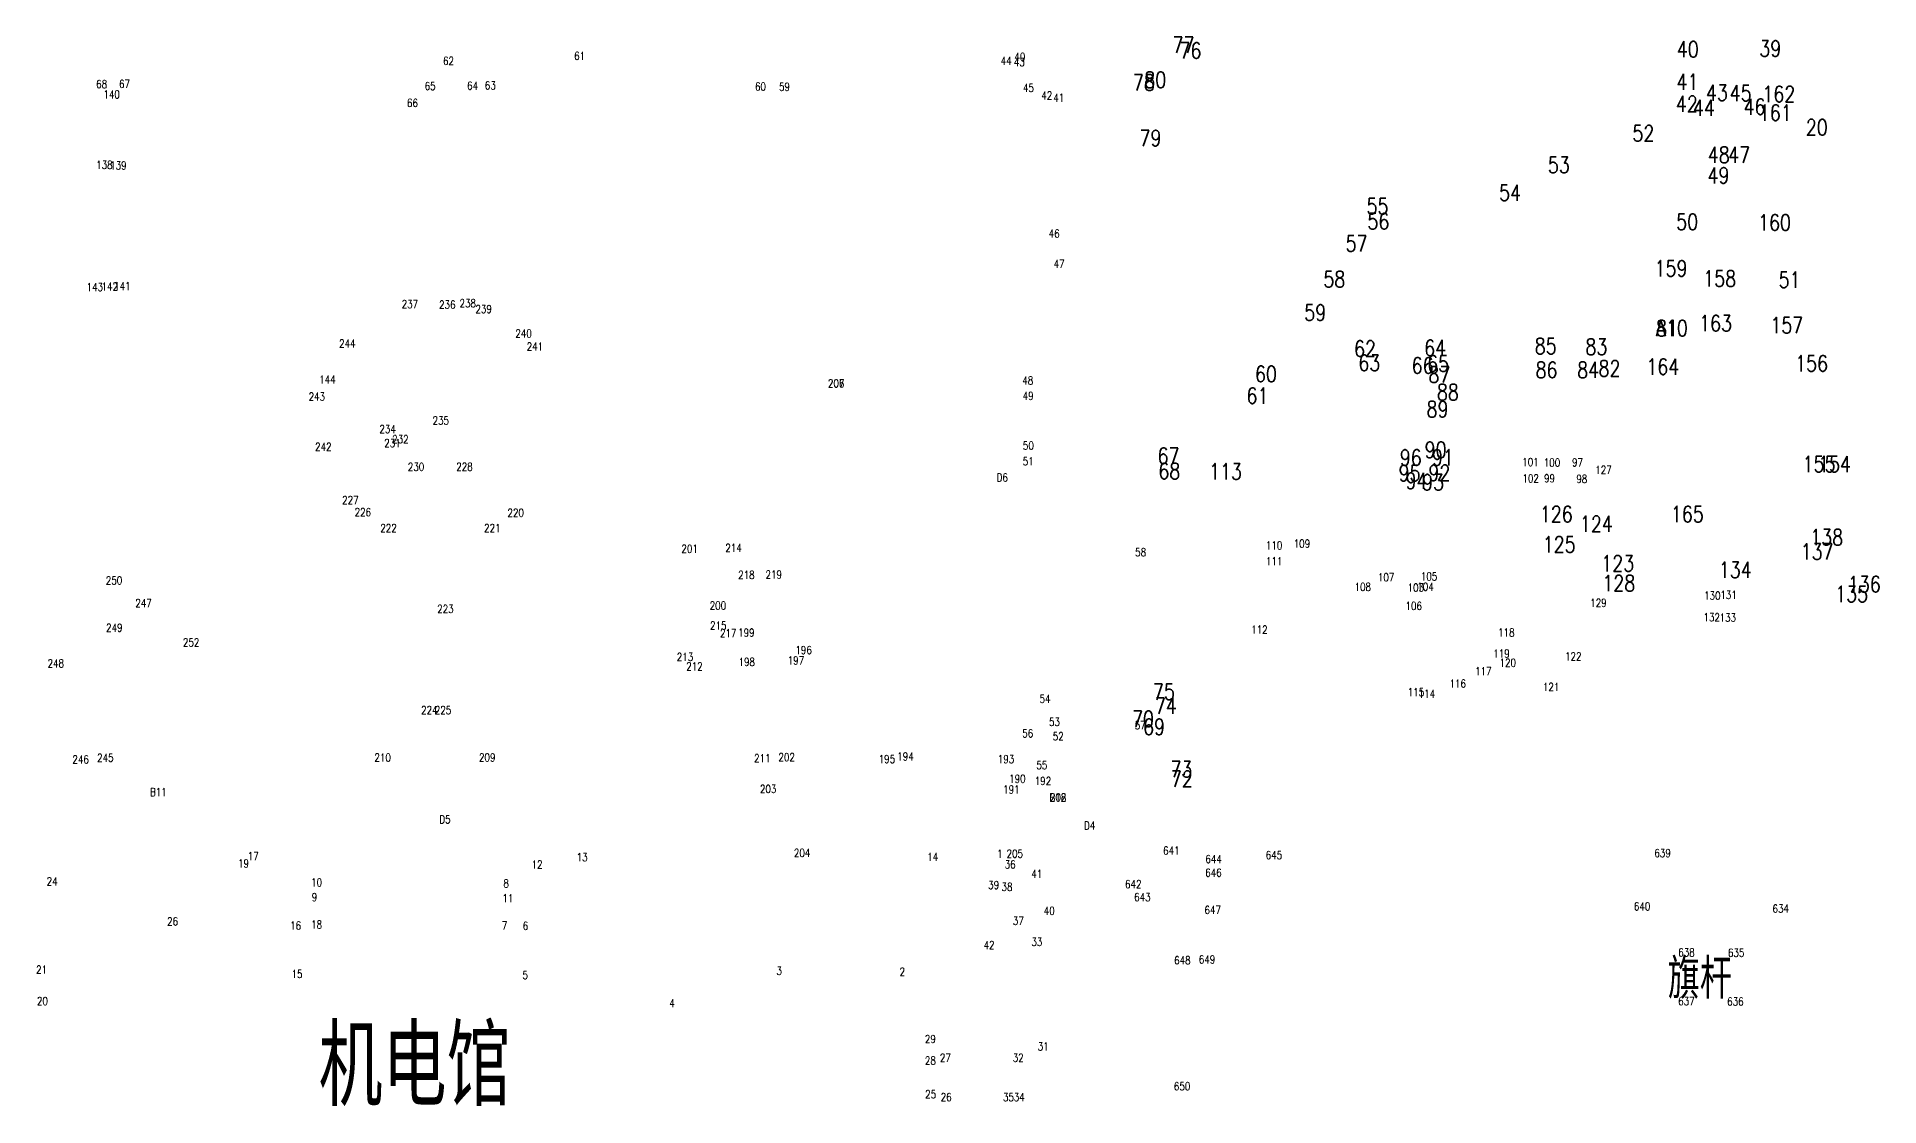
# Model space of a CAD drawing. Extents: x -992 to 2561, y -723 to 1492.
# Drawn here: x 59.3 to 289.5, y -324.2 to -190.5 of the extents above; entities that cross this region are included whole.
import ezdxf
from ezdxf.enums import TextEntityAlignment as Align

# ---------------------------------------------------------------- set-up
doc = ezdxf.new("R2010")
doc.units = 0
doc.header["$LTSCALE"] = 0.5
for name, color, linetype in [('JJ', 2, 'CONTINUOUS'), ('JMD', 6, 'CONTINUOUS'), ('ZDH', 1, 'CONTINUOUS')]:
    doc.layers.add(name, color=color, linetype=linetype)
doc.styles.add('HZ', font='rs.shx', dxfattribs={"width": 0.8, "bigfont": 'hztxt.shx'})

msp = doc.modelspace()

# ---------------------------------------------------------------- texts
at = {"layer": 'JJ', "linetype": 'Continuous', "style": 'HZ', "width": 0.8}
msp.add_text('旗杆', height=5, dxfattribs=at).set_placement((267.11, -308, 3.12), align=Align.MIDDLE)
at = {"layer": 'JMD', "linetype": 'Continuous', "style": 'HZ', "width": 0.8}
msp.add_text('机电馆', height=10, dxfattribs=at).set_placement((106.49, -318.65, -8.92), align=Align.MIDDLE)
at = {"layer": 'ZDH', "linetype": 'Continuous', "style": 'HZ', "width": 0.8}
for s, height, p in [('77', 2, (201.21, -192.51, 2.6)), ('77', 2, (201.21, -192.51, 2.6)), ('77', 2, (201.21, -192.51, 2.6)), ('40', 2, (264.23, -193.06, 2.6)), ('40', 2, (264.23, -193.06, 2.6)), ('40', 2, (264.23, -193.06, 2.6)), ('39', 2, (274.54, -192.98, 2.6)), ('39', 2, (274.54, -192.98, 2.6)), ('39', 2, (274.54, -192.98, 2.6)), ('62', 1, (110.04, -194.02, -1.16)), ('61', 1, (126.43, -193.39, -0.31)), ('44', 1, (179.73, -194.02, -1.01)), ('43', 1, (181.38, -194.17, -0.34)), ('40', 1, (181.45, -193.51, -0.3)), ('76', 2, (202.09, -193.23, 2.6)), ('76', 2, (202.09, -193.23, 2.6)), ('76', 2, (202.09, -193.23, 2.6)), ('78', 2, (196.27, -197.21, 2.6)), ('78', 2, (196.27, -197.21, 2.6)), ('78', 2, (196.27, -197.21, 2.6)), ('80', 2, (197.68, -196.88, 2.6)), ('80', 2, (197.68, -196.88, 2.6)), ('80', 2, (197.68, -196.88, 2.6)), ('41', 2, (264.19, -197.15, 2.6)), ('41', 2, (264.19, -197.15, 2.6)), ('41', 2, (264.19, -197.15, 2.6)), ('68', 1, (66.7, -196.92, -0.19)), ('140', 1, (67.6, -198.2, -0.28)), ('67', 1, (69.55, -196.9, -0.19)), ('65', 1, (107.75, -197.16, -0.32)), ('64', 1, (113.05, -197.12, -0.27)), ('63', 1, (115.27, -197.08, 0.01)), ('60', 1, (149.03, -197.23, -0.26)), ('59', 1, (152.03, -197.25, 0.37)), ('45', 1, (182.52, -197.39, -0.32)), ('42', 1, (184.81, -198.33, -1.63)), ('41', 1, (186.31, -198.63, -0.42)), ('42', 2, (264.11, -199.9, 2.6)), ('42', 2, (264.11, -199.9, 2.6)), ('42', 2, (264.11, -199.9, 2.6)), ('43', 2, (267.87, -198.5, 2.6)), ('43', 2, (267.87, -198.5, 2.6)), ('43', 2, (267.87, -198.5, 2.6)), ('45', 2, (270.83, -198.54, 2.6)), ('45', 2, (270.83, -198.54, 2.6)), ('45', 2, (270.83, -198.54, 2.6)), ('162', 2, (274.92, -198.66, 2.6)), ('162', 2, (274.92, -198.66, 2.6)), ('162', 2, (274.92, -198.66, 2.6)), ('66', 1, (105.54, -199.27, -0.31)), ('44', 2, (266.24, -200.4, 2.6)), ('44', 2, (266.24, -200.4, 2.6)), ('44', 2, (266.24, -200.4, 2.6)), ('46', 2, (272.57, -200.25, 2.6)), ('46', 2, (272.57, -200.25, 2.6)), ('46', 2, (272.57, -200.25, 2.6)), ('161', 2, (274.48, -201, 2.6)), ('161', 2, (274.48, -201, 2.6)), ('161', 2, (274.48, -201, 2.6)), ('79', 2, (197.08, -204.16, 2.6)), ('79', 2, (197.08, -204.16, 2.6)), ('79', 2, (197.08, -204.16, 2.6)), ('52', 2, (258.68, -203.57, 2.6)), ('52', 2, (258.68, -203.57, 2.6)), ('52', 2, (258.68, -203.57, 2.6)), ('20', 2, (280.35, -202.82, 2.6)), ('20', 2, (280.35, -202.82, 2.6)), ('20', 2, (280.35, -202.82, 2.6)), ('48', 2, (268.1, -206.27, 2.6)), ('48', 2, (268.1, -206.27, 2.6)), ('48', 2, (268.1, -206.27, 2.6)), ('47', 2, (270.65, -206.26, 2.6)), ('47', 2, (270.65, -206.26, 2.6)), ('47', 2, (270.65, -206.26, 2.6)), ('138', 1, (66.7, -207.01, -1.5)), ('139', 1, (68.45, -207.09, -1.49)), ('53', 2, (248.12, -207.53, 2.6)), ('53', 2, (248.12, -207.53, 2.6)), ('53', 2, (248.12, -207.53, 2.6)), ('49', 2, (268.06, -208.83, 2.6)), ('49', 2, (268.06, -208.83, 2.6)), ('49', 2, (268.06, -208.83, 2.6)), ('54', 2, (242.02, -211, 2.6)), ('54', 2, (242.02, -211, 2.6)), ('54', 2, (242.02, -211, 2.6)), ('55', 2, (225.46, -212.69, 2.6)), ('55', 2, (225.46, -212.69, 2.6)), ('55', 2, (225.46, -212.69, 2.6)), ('56', 2, (225.57, -214.57, 2.6)), ('56', 2, (225.57, -214.57, 2.6)), ('56', 2, (225.57, -214.57, 2.6)), ('50', 2, (264.15, -214.64, 2.6)), ('50', 2, (264.15, -214.64, 2.6)), ('50', 2, (264.15, -214.64, 2.6)), ('160', 2, (274.38, -214.73, 2.6)), ('160', 2, (274.38, -214.73, 2.6)), ('160', 2, (274.38, -214.73, 2.6)), ('46', 1, (185.74, -215.61, -0.84)), ('57', 2, (222.84, -217.34, 2.6)), ('57', 2, (222.84, -217.34, 2.6)), ('57', 2, (222.84, -217.34, 2.6)), ('47', 1, (186.34, -219.38, -0.58)), ('159', 2, (261.45, -220.46, 2.6)), ('159', 2, (261.45, -220.46, 2.6)), ('159', 2, (261.45, -220.46, 2.6)), ('58', 2, (220.06, -221.81, 2.6)), ('58', 2, (220.06, -221.81, 2.6)), ('58', 2, (220.06, -221.81, 2.6)), ('158', 2, (267.53, -221.74, 2.6)), ('158', 2, (267.53, -221.74, 2.6)), ('158', 2, (267.53, -221.74, 2.6)), ('51', 2, (276.95, -221.88, 2.6)), ('51', 2, (276.95, -221.88, 2.6)), ('51', 2, (276.95, -221.88, 2.6)), ('143', 1, (65.51, -222.29, -1.51)), ('142', 1, (67.38, -222.23, -1.54)), ('141', 1, (68.95, -222.18, -1.52)), ('237', 1, (104.88, -224.42, -0.41)), ('236', 1, (109.55, -224.49, 0.07)), ('238', 1, (112.11, -224.32, -0.42)), ('239', 1, (114.1, -225.04, -0.41)), ('59', 2, (217.67, -225.99, 2.6)), ('59', 2, (217.67, -225.99, 2.6)), ('59', 2, (217.67, -225.99, 2.6)), ('163', 2, (267.01, -227.32, 2.6)), ('163', 2, (267.01, -227.32, 2.6)), ('163', 2, (267.01, -227.32, 2.6)), ('157', 2, (275.92, -227.57, 2.6)), ('157', 2, (275.92, -227.57, 2.6)), ('157', 2, (275.92, -227.57, 2.6)), ('240', 1, (119.08, -228.1, -1.1)), ('A10', 2, (261.63, -227.93, 2.6)), ('A10', 2, (261.63, -227.93, 2.6)), ('A10', 2, (261.63, -227.93, 2.6)), ('81', 2, (261.63, -227.93, 2.6)), ('81', 2, (261.63, -227.93, 2.6)), ('81', 2, (261.63, -227.93, 2.6)), ('244', 1, (97.06, -229.34, -0.43)), ('241', 1, (120.5, -229.74, -0.81)), ('62', 2, (223.89, -230.49, 2.6)), ('62', 2, (223.89, -230.49, 2.6)), ('62', 2, (223.89, -230.49, 2.6)), ('64', 2, (232.66, -230.41, 2.6)), ('64', 2, (232.66, -230.41, 2.6)), ('64', 2, (232.66, -230.41, 2.6)), ('85', 2, (246.47, -230.17, 2.6)), ('85', 2, (246.47, -230.17, 2.6)), ('85', 2, (246.47, -230.17, 2.6)), ('83', 2, (252.81, -230.26, 2.6)), ('83', 2, (252.81, -230.26, 2.6)), ('83', 2, (252.81, -230.26, 2.6)), ('60', 2, (211.51, -233.66, 2.6)), ('60', 2, (211.51, -233.66, 2.6)), ('60', 2, (211.51, -233.66, 2.6)), ('63', 2, (224.43, -232.28, 2.6)), ('63', 2, (224.43, -232.28, 2.6)), ('63', 2, (224.43, -232.28, 2.6)), ('66', 2, (231.09, -232.6, 2.6)), ('66', 2, (231.09, -232.6, 2.6)), ('66', 2, (231.09, -232.6, 2.6)), ('65', 2, (233.03, -232.36, 2.6)), ('65', 2, (233.03, -232.36, 2.6)), ('65', 2, (233.03, -232.36, 2.6)), ('87', 2, (233.19, -233.74, 2.6)), ('87', 2, (233.19, -233.74, 2.6)), ('87', 2, (233.19, -233.74, 2.6)), ('86', 2, (246.58, -233.15, 2.6)), ('86', 2, (246.58, -233.15, 2.6)), ('86', 2, (246.58, -233.15, 2.6)), ('84', 2, (251.78, -233.15, 2.6)), ('84', 2, (251.78, -233.15, 2.6)), ('84', 2, (251.78, -233.15, 2.6)), ('82', 2, (254.45, -232.96, 2.6)), ('82', 2, (254.45, -232.96, 2.6)), ('82', 2, (254.45, -232.96, 2.6)), ('164', 2, (260.42, -232.75, 2.6)), ('164', 2, (260.42, -232.75, 2.6)), ('164', 2, (260.42, -232.75, 2.6)), ('156', 2, (279.01, -232.34, 2.6)), ('156', 2, (279.01, -232.34, 2.6)), ('156', 2, (279.01, -232.34, 2.6)), ('144', 1, (94.57, -233.86, -0.77)), ('207', 1, (158.14, -234.33, -1.88)), ('206', 1, (158.15, -234.34, -1.96)), ('48', 1, (182.44, -233.97, -0.62)), ('61', 2, (210.46, -236.38, 2.6)), ('61', 2, (210.46, -236.38, 2.6)), ('61', 2, (210.46, -236.38, 2.6)), ('88', 2, (234.25, -235.93, 2.6)), ('88', 2, (234.25, -235.93, 2.6)), ('88', 2, (234.25, -235.93, 2.6)), ('243', 1, (93.25, -235.99, -0.41)), ('49', 1, (182.49, -235.9, -0.63)), ('89', 2, (232.95, -238.05, 2.6)), ('89', 2, (232.95, -238.05, 2.6)), ('89', 2, (232.95, -238.05, 2.6)), ('234', 1, (102.1, -240.04, -1.66)), ('235', 1, (108.74, -238.98, -0.04)), ('242', 1, (94.06, -242.26, -1.68)), ('231', 1, (102.7, -241.8, -1.67)), ('232', 1, (103.69, -241.32, -0.85)), ('50', 1, (182.51, -242.11, -0.7)), ('90', 2, (232.71, -243.14, 2.6)), ('90', 2, (232.71, -243.14, 2.6)), ('90', 2, (232.71, -243.14, 2.6)), ('230', 1, (105.65, -244.77, -0.41)), ('228', 1, (111.7, -244.75, -0.42)), ('51', 1, (182.5, -244.07, -0.73)), ('67', 2, (199.34, -243.9, 2.6)), ('67', 2, (199.34, -243.9, 2.6)), ('67', 2, (199.34, -243.9, 2.6)), ('68', 2, (199.44, -245.79, 2.6)), ('68', 2, (199.44, -245.79, 2.6)), ('68', 2, (199.44, -245.79, 2.6)), ('113', 2, (205.77, -245.85, 2.6)), ('113', 2, (205.77, -245.85, 2.6)), ('113', 2, (205.77, -245.85, 2.6)), ('95', 2, (229.46, -246.04, 2.6)), ('95', 2, (229.46, -246.04, 2.6)), ('95', 2, (229.46, -246.04, 2.6)), ('96', 2, (229.61, -244.11, 2.6)), ('96', 2, (229.61, -244.11, 2.6)), ('96', 2, (229.61, -244.11, 2.6)), ('92', 2, (233.19, -246.03, 2.6)), ('92', 2, (233.19, -246.03, 2.6)), ('92', 2, (233.19, -246.03, 2.6)), ('91', 2, (233.63, -244.1, 2.6)), ('91', 2, (233.63, -244.1, 2.6)), ('91', 2, (233.63, -244.1, 2.6)), ('101', 1, (244.91, -244.18, 2.6)), ('100', 1, (247.6, -244.23, 2.6)), ('97', 1, (251.13, -244.21, 2.6)), ('155', 2, (279.94, -244.92, 2.6)), ('155', 2, (279.94, -244.92, 2.6)), ('155', 2, (279.94, -244.92, 2.6)), ('154', 2, (281.88, -244.92, 2.6)), ('154', 2, (281.88, -244.92, 2.6)), ('154', 2, (281.88, -244.92, 2.6)), ('D6', 1, (179.23, -246.1, 0.04)), ('D6', 1, (179.23, -246.1, 0.04)), ('D6', 1, (179.23, -246.1, 0.04)), ('D6', 1, (179.23, -246.1, 0.04)), ('D6', 1, (179.23, -246.1, 0.04)), ('D6', 1, (179.23, -246.1, 0.04)), ('D6', 1, (179.23, -246.1, 0.04)), ('D6', 1, (179.23, -246.1, 0.04)), ('94', 2, (230.33, -247.02, 2.6)), ('94', 2, (230.33, -247.02, 2.6)), ('94', 2, (230.33, -247.02, 2.6)), ('93', 2, (232.4, -247.2, 2.6)), ('93', 2, (232.4, -247.2, 2.6)), ('93', 2, (232.4, -247.2, 2.6)), ('102', 1, (244.94, -246.22, 2.6)), ('99', 1, (247.64, -246.2, 2.6)), ('98', 1, (251.67, -246.28, 2.6)), ('127', 1, (254.04, -245.15, 2.6)), ('227', 1, (97.44, -248.92, -1.68)), ('226', 1, (99, -250.44, -0.44)), ('220', 1, (118.1, -250.51, -1.28)), ('126', 2, (247.11, -251.18, 2.6)), ('126', 2, (247.11, -251.18, 2.6)), ('126', 2, (247.11, -251.18, 2.6)), ('124', 2, (252.12, -252.41, 2.6)), ('124', 2, (252.12, -252.41, 2.6)), ('124', 2, (252.12, -252.41, 2.6)), ('165', 2, (263.49, -251.18, 2.6)), ('222', 1, (102.21, -252.43, -0.4)), ('221', 1, (115.18, -252.42, -1.68)), ('125', 2, (247.47, -254.97, 2.6)), ('125', 2, (247.47, -254.97, 2.6)), ('125', 2, (247.47, -254.97, 2.6)), ('138', 2, (280.9, -254.08, 2.6)), ('138', 2, (280.9, -254.08, 2.6)), ('138', 2, (280.9, -254.08, 2.6)), ('201', 1, (139.84, -255.01, 0.46)), ('214', 1, (145.32, -254.91, -1.67)), ('58', 1, (196.54, -255.44, -0.83)), ('110', 1, (212.88, -254.59, 2.6)), ('109', 1, (216.35, -254.37, 2.6)), ('123', 2, (254.79, -257.34, 2.6)), ('123', 2, (254.79, -257.34, 2.6)), ('123', 2, (254.79, -257.34, 2.6)), ('137', 2, (279.71, -255.87, 2.6)), ('137', 2, (279.71, -255.87, 2.6)), ('137', 2, (279.71, -255.87, 2.6)), ('218', 1, (146.93, -258.28, -1.69)), ('219', 1, (150.35, -258.24, -0.44)), ('111', 1, (212.88, -256.57, 2.6)), ('107', 1, (226.87, -258.58, 2.6)), ('105', 1, (232.24, -258.47, 2.6)), ('128', 2, (254.92, -259.82, 2.6)), ('128', 2, (254.92, -259.82, 2.6)), ('128', 2, (254.92, -259.82, 2.6)), ('134', 2, (269.47, -258.15, 2.6)), ('134', 2, (269.47, -258.15, 2.6)), ('134', 2, (269.47, -258.15, 2.6)), ('250', 1, (67.91, -258.97, -1.38)), ('108', 1, (223.96, -259.78, 2.6)), ('103', 1, (230.59, -259.87, 2.6)), ('104', 1, (231.8, -259.75, 2.6)), ('130', 1, (267.64, -260.87, 2.6)), ('131', 1, (269.67, -260.78, 2.6)), ('135', 2, (284.02, -261.17, 2.6)), ('135', 2, (284.02, -261.17, 2.6)), ('135', 2, (284.02, -261.17, 2.6)), ('136', 2, (285.61, -259.94, 2.6)), ('136', 2, (285.61, -259.94, 2.6)), ('136', 2, (285.61, -259.94, 2.6)), ('247', 1, (71.59, -261.81, -0.29)), ('223', 1, (109.32, -262.53, -0.44)), ('200', 1, (143.37, -262.11, -0.23)), ('106', 1, (230.32, -262.15, 2.6)), ('129', 1, (253.41, -261.77, 2.6)), ('249', 1, (67.94, -264.88, -0.3)), ('215', 1, (143.41, -264.61, -1.7)), ('217', 1, (144.66, -265.56, -1.71)), ('199', 1, (146.92, -265.5, -0.23)), ('112', 1, (211.04, -265.12, 2.6)), ('118', 1, (241.89, -265.48, 2.6)), ('132', 1, (267.56, -263.58, 2.6)), ('133', 1, (269.58, -263.62, 2.6)), ('252', 1, (77.54, -266.72, -0.36)), ('196', 1, (154.08, -267.67, -0.23)), ('248', 1, (60.63, -269.34, -1.54)), ('213', 1, (139.25, -268.54, -0.44)), ('212', 1, (140.44, -269.71, -1.69)), ('198', 1, (146.97, -269.16, -0.27)), ('197', 1, (153.12, -268.97, -0.24)), ('117', 1, (239.02, -270.33, 2.6)), ('119', 1, (241.29, -268.11, 2.6)), ('120', 1, (242.08, -269.26, 2.6)), ('122', 1, (250.26, -268.47, 2.6)), ('75', 2, (198.76, -273.38, 2.6)), ('75', 2, (198.76, -273.38, 2.6)), ('75', 2, (198.76, -273.38, 2.6)), ('116', 1, (235.82, -271.86, 2.6)), ('121', 1, (247.49, -272.29, 2.6)), ('54', 1, (184.6, -273.78, -1.49)), ('74', 2, (199, -275.15, 2.6)), ('74', 2, (199, -275.15, 2.6)), ('74', 2, (199, -275.15, 2.6)), ('115', 1, (230.61, -272.94, 2.6)), ('114', 1, (231.96, -273.14, 2.6)), ('224', 1, (107.31, -275.18, -0.42)), ('225', 1, (109.02, -275.19, -0.41)), ('53', 1, (185.77, -276.66, -1.2)), ('70', 2, (196.15, -276.79, 2.6)), ('70', 2, (196.15, -276.79, 2.6)), ('70', 2, (196.15, -276.79, 2.6)), ('57', 1, (196.48, -277.07, -0.94)), ('69', 2, (197.53, -277.78, 2.6)), ('69', 2, (197.53, -277.78, 2.6)), ('69', 2, (197.53, -277.78, 2.6)), ('56', 1, (182.43, -278.09, -0.85)), ('52', 1, (186.24, -278.46, -0.94)), ('246', 1, (63.73, -281.35, -1.59)), ('245', 1, (66.82, -281.13, -0.34)), ('210', 1, (101.47, -281.11, -0.37)), ('209', 1, (114.54, -281.1, -0.41)), ('211', 1, (148.92, -281.2, -0.42)), ('202', 1, (151.96, -281.07, -0.22)), ('195', 1, (164.49, -281.3, -0.26)), ('194', 1, (166.81, -280.97, -0.29)), ('193', 1, (179.37, -281.31, -0.31)), ('190', 1, (180.79, -283.76, -0.93)), ('192', 1, (183.99, -284.04, -0.46)), ('55', 1, (184.2, -282.06, -1.78)), ('73', 2, (200.94, -283.08, 2.6)), ('73', 2, (200.94, -283.08, 2.6)), ('73', 2, (200.94, -283.08, 2.6)), ('72', 2, (201, -284.29, 2.6)), ('72', 2, (201, -284.29, 2.6)), ('72', 2, (201, -284.29, 2.6)), ('B11', 1, (73.43, -285.43, -1.48)), ('203', 1, (149.65, -285.04, -0.3)), ('191', 1, (180.04, -285.11, -0.4)), ('B12', 1, (185.84, -286.1, -1.89)), ('208', 1, (185.89, -286.1, -1.85)), ('D5', 1, (109.59, -288.84, 1.08)), ('D5', 1, (109.59, -288.84, 1.08)), ('D5', 1, (109.59, -288.84, 1.08)), ('D5', 1, (109.59, -288.84, 1.08)), ('D5', 1, (109.59, -288.84, 1.08)), ('D5', 1, (109.59, -288.84, 1.08)), ('D5', 1, (109.59, -288.84, 1.08)), ('D5', 1, (109.59, -288.84, 1.08)), ('D4', 1, (190.15, -289.62, 0.13)), ('D4', 1, (190.15, -289.62, 0.13)), ('D4', 1, (190.15, -289.62, 0.13)), ('D4', 1, (190.15, -289.62, 0.13)), ('D4', 1, (190.15, -289.62, 0.13)), ('D4', 1, (190.15, -289.62, 0.13)), ('D4', 1, (190.15, -289.62, 0.13)), ('D4', 1, (190.15, -289.62, 0.13)), ('D4', 1, (190.15, -289.62, 0.13)), ('D4', 1, (190.15, -289.62, 0.13)), ('D4', 1, (190.15, -289.62, 0.13)), ('D4', 1, (190.15, -289.62, 0.13)), ('D4', 1, (190.15, -289.62, 0.13)), ('D4', 1, (190.15, -289.62, 0.13)), ('204', 1, (153.89, -293.04, -0.28)), ('1', 1, (179.29, -293.15, -0.31)), ('1', 1, (179.29, -293.15, -0.31)), ('1', 1, (179.29, -293.15, -0.31)), ('1', 1, (179.29, -293.15, -0.31)), ('1', 1, (179.29, -293.15, -0.31)), ('1', 1, (179.29, -293.15, -0.31)), ('1', 1, (179.29, -293.15, -0.31)), ('1', 1, (179.29, -293.15, -0.31)), ('205', 1, (180.47, -293.13, -0.39)), ('641', 1, (200.03, -292.75, 0.07)), ('641', 1, (200.03, -292.75, 0.07)), ('645', 1, (212.85, -293.31, 0.15)), ('645', 1, (212.85, -293.31, 0.15)), ('639', 1, (261.42, -293.06, 0.15)), ('639', 1, (261.42, -293.06, 0.15)), ('19', 1, (84.43, -294.35, -0.22)), ('19', 1, (84.43, -294.35, -0.22)), ('19', 1, (84.43, -294.35, -0.22)), ('19', 1, (84.43, -294.35, -0.22)), ('19', 1, (84.43, -294.35, -0.22)), ('19', 1, (84.43, -294.35, -0.22)), ('17', 1, (85.65, -293.44, -0.11)), ('17', 1, (85.65, -293.44, -0.11)), ('17', 1, (85.65, -293.44, -0.11)), ('17', 1, (85.65, -293.44, -0.11)), ('17', 1, (85.65, -293.44, -0.11)), ('17', 1, (85.65, -293.44, -0.11)), ('12', 1, (121.11, -294.49, -0.32)), ('12', 1, (121.11, -294.49, -0.32)), ('12', 1, (121.11, -294.49, -0.32)), ('12', 1, (121.11, -294.49, -0.32)), ('12', 1, (121.11, -294.49, -0.32)), ('12', 1, (121.11, -294.49, -0.32)), ('13', 1, (126.75, -293.57, -0.16)), ('13', 1, (126.75, -293.57, -0.16)), ('13', 1, (126.75, -293.57, -0.16)), ('13', 1, (126.75, -293.57, -0.16)), ('13', 1, (126.75, -293.57, -0.16)), ('13', 1, (126.75, -293.57, -0.16)), ('14', 1, (170.56, -293.53, -0.13)), ('14', 1, (170.56, -293.53, -0.13)), ('14', 1, (170.56, -293.53, -0.13)), ('14', 1, (170.56, -293.53, -0.13)), ('14', 1, (170.56, -293.53, -0.13)), ('14', 1, (170.56, -293.53, -0.13)), ('36', 1, (180.23, -294.47, 0.1)), ('36', 1, (180.23, -294.47, 0.1)), ('36', 1, (180.23, -294.47, 0.1)), ('36', 1, (180.23, -294.47, 0.1)), ('36', 1, (180.23, -294.47, 0.1)), ('36', 1, (180.23, -294.47, 0.1)), ('36', 1, (180.23, -294.47, 0.1)), ('36', 1, (180.23, -294.47, 0.1)), ('36', 1, (180.23, -294.47, 0.1)), ('36', 1, (180.23, -294.47, 0.1)), ('36', 1, (180.23, -294.47, 0.1)), ('36', 1, (180.23, -294.47, 0.1)), ('36', 1, (180.23, -294.47, 0.1)), ('36', 1, (180.23, -294.47, 0.1)), ('41', 1, (183.56, -295.67, 0.04)), ('41', 1, (183.56, -295.67, 0.04)), ('41', 1, (183.56, -295.67, 0.04)), ('41', 1, (183.56, -295.67, 0.04)), ('41', 1, (183.56, -295.67, 0.04)), ('41', 1, (183.56, -295.67, 0.04)), ('41', 1, (183.56, -295.67, 0.04)), ('41', 1, (183.56, -295.67, 0.04)), ('41', 1, (183.56, -295.67, 0.04)), ('41', 1, (183.56, -295.67, 0.04)), ('41', 1, (183.56, -295.67, 0.04)), ('41', 1, (183.56, -295.67, 0.04)), ('41', 1, (183.56, -295.67, 0.04)), ('41', 1, (183.56, -295.67, 0.04)), ('644', 1, (205.31, -293.8, 0.03)), ('644', 1, (205.31, -293.8, 0.03)), ('646', 1, (205.3, -295.51, 0.11)), ('646', 1, (205.3, -295.51, 0.11)), ('24', 1, (60.51, -296.59, -0.08)), ('24', 1, (60.51, -296.59, -0.08)), ('24', 1, (60.51, -296.59, -0.08)), ('24', 1, (60.51, -296.59, -0.08)), ('10', 1, (93.56, -296.73, -0.2)), ('10', 1, (93.56, -296.73, -0.2)), ('10', 1, (93.56, -296.73, -0.2)), ('10', 1, (93.56, -296.73, -0.2)), ('10', 1, (93.56, -296.73, -0.2)), ('10', 1, (93.56, -296.73, -0.2)), ('8', 1, (117.59, -296.85, -0.22)), ('8', 1, (117.59, -296.85, -0.22)), ('8', 1, (117.59, -296.85, -0.22)), ('8', 1, (117.59, -296.85, -0.22)), ('8', 1, (117.59, -296.85, -0.22)), ('8', 1, (117.59, -296.85, -0.22)), ('8', 1, (117.59, -296.85, -0.22)), ('8', 1, (117.59, -296.85, -0.22)), ('39', 1, (178.17, -297.05, 0.26)), ('39', 1, (178.17, -297.05, 0.26)), ('39', 1, (178.17, -297.05, 0.26)), ('39', 1, (178.17, -297.05, 0.26)), ('39', 1, (178.17, -297.05, 0.26)), ('39', 1, (178.17, -297.05, 0.26)), ('39', 1, (178.17, -297.05, 0.26)), ('39', 1, (178.17, -297.05, 0.26)), ('39', 1, (178.17, -297.05, 0.26)), ('39', 1, (178.17, -297.05, 0.26)), ('39', 1, (178.17, -297.05, 0.26)), ('39', 1, (178.17, -297.05, 0.26)), ('39', 1, (178.17, -297.05, 0.26)), ('39', 1, (178.17, -297.05, 0.26)), ('38', 1, (179.84, -297.28, 0.21)), ('38', 1, (179.84, -297.28, 0.21)), ('38', 1, (179.84, -297.28, 0.21)), ('38', 1, (179.84, -297.28, 0.21)), ('38', 1, (179.84, -297.28, 0.21)), ('38', 1, (179.84, -297.28, 0.21)), ('38', 1, (179.84, -297.28, 0.21)), ('38', 1, (179.84, -297.28, 0.21)), ('38', 1, (179.84, -297.28, 0.21)), ('38', 1, (179.84, -297.28, 0.21)), ('38', 1, (179.84, -297.28, 0.21)), ('38', 1, (179.84, -297.28, 0.21)), ('38', 1, (179.84, -297.28, 0.21)), ('38', 1, (179.84, -297.28, 0.21)), ('642', 1, (195.27, -296.94, 0.04)), ('642', 1, (195.27, -296.94, 0.04)), ('9', 1, (93.64, -298.57, -0.19)), ('9', 1, (93.64, -298.57, -0.19)), ('9', 1, (93.64, -298.57, -0.19)), ('9', 1, (93.64, -298.57, -0.19)), ('9', 1, (93.64, -298.57, -0.19)), ('9', 1, (93.64, -298.57, -0.19)), ('9', 1, (93.64, -298.57, -0.19)), ('9', 1, (93.64, -298.57, -0.19)), ('11', 1, (117.46, -298.71, -0.23)), ('11', 1, (117.46, -298.71, -0.23)), ('11', 1, (117.46, -298.71, -0.23)), ('11', 1, (117.46, -298.71, -0.23)), ('11', 1, (117.46, -298.71, -0.23)), ('11', 1, (117.46, -298.71, -0.23)), ('40', 1, (185.12, -300.27, -0.02)), ('40', 1, (185.12, -300.27, -0.02)), ('40', 1, (185.12, -300.27, -0.02)), ('40', 1, (185.12, -300.27, -0.02)), ('40', 1, (185.12, -300.27, -0.02)), ('40', 1, (185.12, -300.27, -0.02)), ('40', 1, (185.12, -300.27, -0.02)), ('40', 1, (185.12, -300.27, -0.02)), ('40', 1, (185.12, -300.27, -0.02)), ('40', 1, (185.12, -300.27, -0.02)), ('40', 1, (185.12, -300.27, -0.02)), ('40', 1, (185.12, -300.27, -0.02)), ('40', 1, (185.12, -300.27, -0.02)), ('40', 1, (185.12, -300.27, -0.02)), ('643', 1, (196.42, -298.56, -0.05)), ('643', 1, (196.42, -298.56, -0.05)), ('647', 1, (205.21, -300.17, 0)), ('647', 1, (205.21, -300.17, 0)), ('640', 1, (258.87, -299.72, 0.18)), ('640', 1, (258.87, -299.72, 0.18)), ('634', 1, (276.19, -300, 0.18)), ('634', 1, (276.19, -300, 0.18)), ('26', 1, (75.57, -301.59, -0.38)), ('26', 1, (75.57, -301.59, -0.38)), ('26', 1, (75.57, -301.59, -0.38)), ('26', 1, (75.57, -301.59, -0.38)), ('16', 1, (90.94, -302.12, 1.18)), ('16', 1, (90.94, -302.12, 1.18)), ('16', 1, (90.94, -302.12, 1.18)), ('16', 1, (90.94, -302.12, 1.18)), ('16', 1, (90.94, -302.12, 1.18)), ('16', 1, (90.94, -302.12, 1.18)), ('18', 1, (93.56, -302, -0.24)), ('18', 1, (93.56, -302, -0.24)), ('18', 1, (93.56, -302, -0.24)), ('18', 1, (93.56, -302, -0.24)), ('18', 1, (93.56, -302, -0.24)), ('18', 1, (93.56, -302, -0.24)), ('7', 1, (117.39, -302.13, 0.04)), ('7', 1, (117.39, -302.13, 0.04)), ('7', 1, (117.39, -302.13, 0.04)), ('7', 1, (117.39, -302.13, 0.04)), ('7', 1, (117.39, -302.13, 0.04)), ('7', 1, (117.39, -302.13, 0.04)), ('7', 1, (117.39, -302.13, 0.04)), ('7', 1, (117.39, -302.13, 0.04)), ('6', 1, (120, -302.15, -0.26)), ('6', 1, (120, -302.15, -0.26)), ('6', 1, (120, -302.15, -0.26)), ('6', 1, (120, -302.15, -0.26)), ('6', 1, (120, -302.15, -0.26)), ('6', 1, (120, -302.15, -0.26)), ('6', 1, (120, -302.15, -0.26)), ('6', 1, (120, -302.15, -0.26)), ('37', 1, (181.26, -301.52, 0.07)), ('37', 1, (181.26, -301.52, 0.07)), ('37', 1, (181.26, -301.52, 0.07)), ('37', 1, (181.26, -301.52, 0.07)), ('37', 1, (181.26, -301.52, 0.07)), ('37', 1, (181.26, -301.52, 0.07)), ('37', 1, (181.26, -301.52, 0.07)), ('37', 1, (181.26, -301.52, 0.07)), ('37', 1, (181.26, -301.52, 0.07)), ('37', 1, (181.26, -301.52, 0.07)), ('37', 1, (181.26, -301.52, 0.07)), ('37', 1, (181.26, -301.52, 0.07)), ('37', 1, (181.26, -301.52, 0.07)), ('37', 1, (181.26, -301.52, 0.07)), ('42', 1, (177.59, -304.55, -0.55)), ('42', 1, (177.59, -304.55, -0.55)), ('42', 1, (177.59, -304.55, -0.55)), ('42', 1, (177.59, -304.55, -0.55)), ('42', 1, (177.59, -304.55, -0.55)), ('42', 1, (177.59, -304.55, -0.55)), ('42', 1, (177.59, -304.55, -0.55)), ('42', 1, (177.59, -304.55, -0.55)), ('42', 1, (177.59, -304.55, -0.55)), ('42', 1, (177.59, -304.55, -0.55)), ('42', 1, (177.59, -304.55, -0.55)), ('42', 1, (177.59, -304.55, -0.55)), ('42', 1, (177.59, -304.55, -0.55)), ('42', 1, (177.59, -304.55, -0.55)), ('33', 1, (183.57, -304.16, -0.14)), ('33', 1, (183.57, -304.16, -0.14)), ('33', 1, (183.57, -304.16, -0.14)), ('33', 1, (183.57, -304.16, -0.14)), ('33', 1, (183.57, -304.16, -0.14)), ('33', 1, (183.57, -304.16, -0.14)), ('33', 1, (183.57, -304.16, -0.14)), ('33', 1, (183.57, -304.16, -0.14)), ('33', 1, (183.57, -304.16, -0.14)), ('33', 1, (183.57, -304.16, -0.14)), ('33', 1, (183.57, -304.16, -0.14)), ('33', 1, (183.57, -304.16, -0.14)), ('33', 1, (183.57, -304.16, -0.14)), ('33', 1, (183.57, -304.16, -0.14)), ('648', 1, (201.41, -306.46, 0.03)), ('648', 1, (201.41, -306.46, 0.03)), ('649', 1, (204.5, -306.35, 0.08)), ('649', 1, (204.5, -306.35, 0.08)), ('638', 1, (264.41, -305.48, 0.25)), ('638', 1, (264.41, -305.48, 0.25)), ('635', 1, (270.62, -305.52, 0.26)), ('635', 1, (270.62, -305.52, 0.26)), ('21', 1, (59.19, -307.63, -1.47)), ('21', 1, (59.19, -307.63, -1.47)), ('21', 1, (59.19, -307.63, -1.47)), ('21', 1, (59.19, -307.63, -1.47)), ('15', 1, (91.11, -308.17, 1.18)), ('15', 1, (91.11, -308.17, 1.18)), ('15', 1, (91.11, -308.17, 1.18)), ('15', 1, (91.11, -308.17, 1.18)), ('15', 1, (91.11, -308.17, 1.18)), ('15', 1, (91.11, -308.17, 1.18)), ('5', 1, (119.98, -308.3, 0.08)), ('5', 1, (119.98, -308.3, 0.08)), ('5', 1, (119.98, -308.3, 0.08)), ('5', 1, (119.98, -308.3, 0.08)), ('5', 1, (119.98, -308.3, 0.08)), ('5', 1, (119.98, -308.3, 0.08)), ('5', 1, (119.98, -308.3, 0.08)), ('5', 1, (119.98, -308.3, 0.08)), ('3', 1, (151.72, -307.78, 0.36)), ('3', 1, (151.72, -307.78, 0.36)), ('3', 1, (151.72, -307.78, 0.36)), ('3', 1, (151.72, -307.78, 0.36)), ('3', 1, (151.72, -307.78, 0.36)), ('3', 1, (151.72, -307.78, 0.36)), ('3', 1, (151.72, -307.78, 0.36)), ('3', 1, (151.72, -307.78, 0.36)), ('2', 1, (167.1, -307.89, -0.26)), ('2', 1, (167.1, -307.89, -0.26)), ('2', 1, (167.1, -307.89, -0.26)), ('2', 1, (167.1, -307.89, -0.26)), ('2', 1, (167.1, -307.89, -0.26)), ('2', 1, (167.1, -307.89, -0.26)), ('2', 1, (167.1, -307.89, -0.26)), ('2', 1, (167.1, -307.89, -0.26)), ('20', 1, (59.3, -311.56, -0.2)), ('20', 1, (59.3, -311.56, -0.2)), ('20', 1, (59.3, -311.56, -0.2)), ('20', 1, (59.3, -311.56, -0.2)), ('20', 1, (59.3, -311.56, -0.2)), ('20', 1, (59.3, -311.56, -0.2)), ('637', 1, (264.4, -311.57, 0.31)), ('637', 1, (264.4, -311.57, 0.31)), ('636', 1, (270.52, -311.61, -0.85)), ('636', 1, (270.52, -311.61, -0.85)), ('4', 1, (138.33, -311.82, -0.28)), ('4', 1, (138.33, -311.82, -0.28)), ('4', 1, (138.33, -311.82, -0.28)), ('4', 1, (138.33, -311.82, -0.28)), ('4', 1, (138.33, -311.82, -0.28)), ('4', 1, (138.33, -311.82, -0.28)), ('4', 1, (138.33, -311.82, -0.28)), ('4', 1, (138.33, -311.82, -0.28)), ('29', 1, (170.26, -316.3, 0.15)), ('29', 1, (170.26, -316.3, 0.15)), ('29', 1, (170.26, -316.3, 0.15)), ('29', 1, (170.26, -316.3, 0.15)), ('29', 1, (170.26, -316.3, 0.15)), ('29', 1, (170.26, -316.3, 0.15)), ('29', 1, (170.26, -316.3, 0.15)), ('29', 1, (170.26, -316.3, 0.15)), ('29', 1, (170.26, -316.3, 0.15)), ('29', 1, (170.26, -316.3, 0.15)), ('29', 1, (170.26, -316.3, 0.15)), ('29', 1, (170.26, -316.3, 0.15)), ('29', 1, (170.26, -316.3, 0.15)), ('29', 1, (170.26, -316.3, 0.15)), ('27', 1, (172.14, -318.65, 0.17)), ('27', 1, (172.14, -318.65, 0.17)), ('27', 1, (172.14, -318.65, 0.17)), ('27', 1, (172.14, -318.65, 0.17)), ('27', 1, (172.14, -318.65, 0.17)), ('27', 1, (172.14, -318.65, 0.17)), ('27', 1, (172.14, -318.65, 0.17)), ('27', 1, (172.14, -318.65, 0.17)), ('27', 1, (172.14, -318.65, 0.17)), ('27', 1, (172.14, -318.65, 0.17)), ('27', 1, (172.14, -318.65, 0.17)), ('27', 1, (172.14, -318.65, 0.17)), ('27', 1, (172.14, -318.65, 0.17)), ('27', 1, (172.14, -318.65, 0.17)), ('32', 1, (181.24, -318.64, -0.07)), ('32', 1, (181.24, -318.64, -0.07)), ('32', 1, (181.24, -318.64, -0.07)), ('32', 1, (181.24, -318.64, -0.07)), ('32', 1, (181.24, -318.64, -0.07)), ('32', 1, (181.24, -318.64, -0.07)), ('32', 1, (181.24, -318.64, -0.07)), ('32', 1, (181.24, -318.64, -0.07)), ('32', 1, (181.24, -318.64, -0.07)), ('32', 1, (181.24, -318.64, -0.07)), ('32', 1, (181.24, -318.64, -0.07)), ('32', 1, (181.24, -318.64, -0.07)), ('32', 1, (181.24, -318.64, -0.07)), ('32', 1, (181.24, -318.64, -0.07)), ('31', 1, (184.36, -317.23, -0.05)), ('31', 1, (184.36, -317.23, -0.05)), ('31', 1, (184.36, -317.23, -0.05)), ('31', 1, (184.36, -317.23, -0.05)), ('31', 1, (184.36, -317.23, -0.05)), ('31', 1, (184.36, -317.23, -0.05)), ('31', 1, (184.36, -317.23, -0.05)), ('31', 1, (184.36, -317.23, -0.05)), ('31', 1, (184.36, -317.23, -0.05)), ('31', 1, (184.36, -317.23, -0.05)), ('31', 1, (184.36, -317.23, -0.05)), ('31', 1, (184.36, -317.23, -0.05)), ('31', 1, (184.36, -317.23, -0.05)), ('31', 1, (184.36, -317.23, -0.05)), ('28', 1, (170.26, -319, 0.42)), ('28', 1, (170.26, -319, 0.42)), ('28', 1, (170.26, -319, 0.42)), ('28', 1, (170.26, -319, 0.42)), ('28', 1, (170.26, -319, 0.42)), ('28', 1, (170.26, -319, 0.42)), ('28', 1, (170.26, -319, 0.42)), ('28', 1, (170.26, -319, 0.42)), ('28', 1, (170.26, -319, 0.42)), ('28', 1, (170.26, -319, 0.42)), ('28', 1, (170.26, -319, 0.42)), ('28', 1, (170.26, -319, 0.42)), ('28', 1, (170.26, -319, 0.42)), ('25', 1, (170.3, -323.2, 0.77)), ('25', 1, (170.3, -323.2, 0.77)), ('25', 1, (170.3, -323.2, 0.77)), ('25', 1, (170.3, -323.2, 0.77)), ('25', 1, (170.3, -323.2, 0.77)), ('25', 1, (170.3, -323.2, 0.77)), ('25', 1, (170.3, -323.2, 0.77)), ('25', 1, (170.3, -323.2, 0.77)), ('25', 1, (170.3, -323.2, 0.77)), ('25', 1, (170.3, -323.2, 0.77)), ('25', 1, (170.3, -323.2, 0.77)), ('25', 1, (170.3, -323.2, 0.77)), ('25', 1, (170.3, -323.2, 0.77)), ('25', 1, (170.3, -323.2, 0.77)), ('650', 1, (201.38, -322.21, 0.11)), ('650', 1, (201.38, -322.21, 0.11)), ('26', 1, (172.24, -323.56, -0.85)), ('26', 1, (172.24, -323.56, -0.85)), ('26', 1, (172.24, -323.56, -0.85)), ('26', 1, (172.24, -323.56, -0.85)), ('26', 1, (172.24, -323.56, -0.85)), ('26', 1, (172.24, -323.56, -0.85)), ('26', 1, (172.24, -323.56, -0.85)), ('26', 1, (172.24, -323.56, -0.85)), ('26', 1, (172.24, -323.56, -0.85)), ('26', 1, (172.24, -323.56, -0.85)), ('26', 1, (172.24, -323.56, -0.85)), ('26', 1, (172.24, -323.56, -0.85)), ('26', 1, (172.24, -323.56, -0.85)), ('26', 1, (172.24, -323.56, -0.85)), ('35', 1, (180.02, -323.57, -0.03)), ('35', 1, (180.02, -323.57, -0.03)), ('35', 1, (180.02, -323.57, -0.03)), ('35', 1, (180.02, -323.57, -0.03)), ('35', 1, (180.02, -323.57, -0.03)), ('35', 1, (180.02, -323.57, -0.03)), ('35', 1, (180.02, -323.57, -0.03)), ('35', 1, (180.02, -323.57, -0.03)), ('35', 1, (180.02, -323.57, -0.03)), ('35', 1, (180.02, -323.57, -0.03)), ('35', 1, (180.02, -323.57, -0.03)), ('35', 1, (180.02, -323.57, -0.03)), ('35', 1, (180.02, -323.57, -0.03)), ('35', 1, (180.02, -323.57, -0.03)), ('34', 1, (181.36, -323.56, -0.06)), ('34', 1, (181.36, -323.56, -0.06)), ('34', 1, (181.36, -323.56, -0.06)), ('34', 1, (181.36, -323.56, -0.06)), ('34', 1, (181.36, -323.56, -0.06)), ('34', 1, (181.36, -323.56, -0.06)), ('34', 1, (181.36, -323.56, -0.06)), ('34', 1, (181.36, -323.56, -0.06)), ('34', 1, (181.36, -323.56, -0.06)), ('34', 1, (181.36, -323.56, -0.06)), ('34', 1, (181.36, -323.56, -0.06)), ('34', 1, (181.36, -323.56, -0.06)), ('34', 1, (181.36, -323.56, -0.06)), ('34', 1, (181.36, -323.56, -0.06))]:
    msp.add_text(s, height=height, dxfattribs=at).set_placement(p)

doc.saveas('drawing.dxf')
